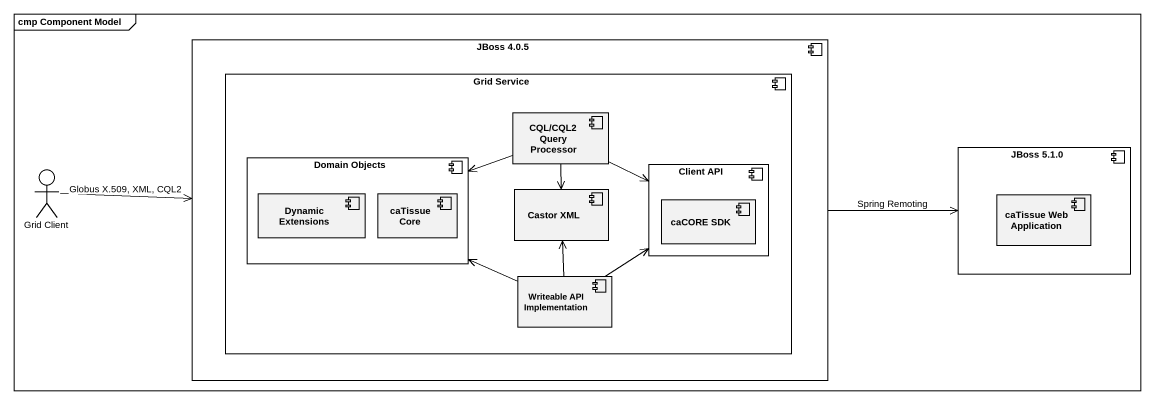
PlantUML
@startuml
mainframe cmp Component Model
component "JBoss 4.0.5" as JBoss_4_0_5 {
  component "Grid Service" as Grid_Service {
    component "CQL/CQL2 Query Processor" as CQL_CQL2_Query_Processor
    component "Domain Objects" as Domain_Objects {
      component "Dynamic Extensions" as Dynamic_Extensions
      component "caTissue Core" as caTissue_Core
    }
    component "Castor XML" as Castor_XML
    component "Client API" as Client_API {
      component "caCORE SDK" as caCORE_SDK
    }
    component "Writeable API Implementation" as Writeable_API_Implementation
  }
}
component "JBoss 5.1.0" as JBoss_5_1_0 {
  component "caTissue Web Application" as caTissue_Web_Application
}
actor "Grid Client" as Grid_Client
JBoss_4_0_5 -right-> JBoss_5_1_0 : Spring Remoting
CQL_CQL2_Query_Processor -left-> Domain_Objects
CQL_CQL2_Query_Processor --> Castor_XML
CQL_CQL2_Query_Processor -right-> Client_API
Grid_Client -right-> JBoss_4_0_5 : Globus X.509, XML, CQL2
Writeable_API_Implementation -left-> Domain_Objects
Writeable_API_Implementation -up-> Castor_XML
Writeable_API_Implementation -up-> Client_API
@enduml
